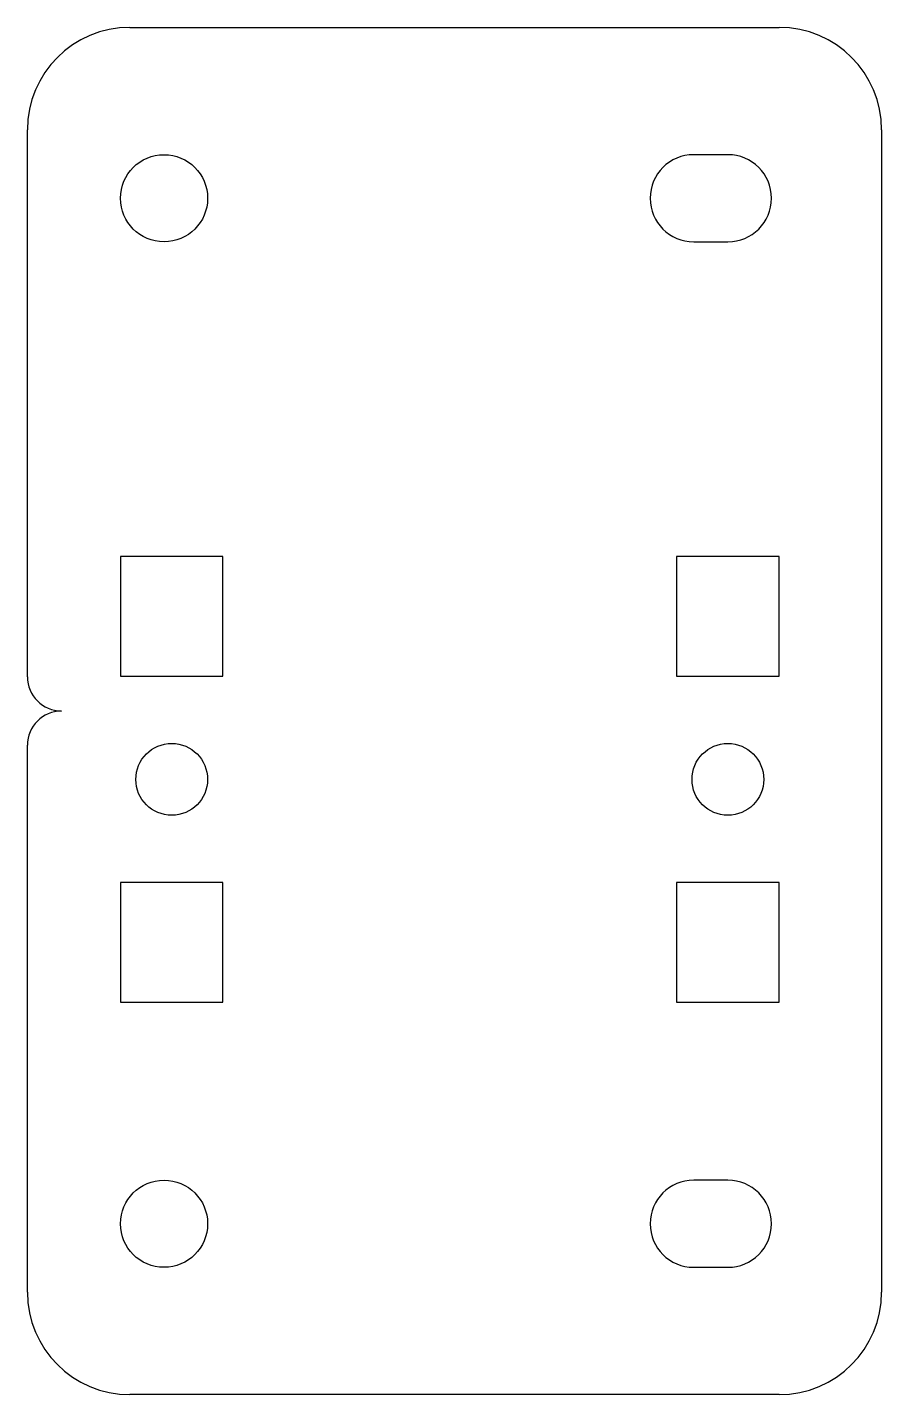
# Model space of a CAD drawing. Header units: millimetres. Extents: x -25 to 25, y -40 to 40.
import ezdxf

# ---------------------------------------------------------------- set-up
doc = ezdxf.new("R2010")
doc.units = ezdxf.units.MM

msp = doc.modelspace()

# ---------------------------------------------------------------- linework, layer by layer
at = {"color": 7, "linetype": 'Continuous', "lineweight": 25}
for p, q in [((-19, 40), (19, 40)), ((-25, 2), (-25, 34)), ((25, 34), (25, -34)), ((16, 32.55), (14, 32.55)), ((14, 27.45), (16, 27.45)), ((-13.55, 9.032), (-19.55, 9.032)), ((-19.55, 9.032), (-19.55, 2.032)), ((-13.55, 2.032), (-13.55, 9.032)), ((19, 9.032), (13, 9.032)), ((13, 9.032), (13, 2.032)), ((19, 2.032), (19, 9.032)), ((-19.55, 2.032), (-13.55, 2.032)), ((13, 2.032), (19, 2.032)), ((-25, -34), (-25, -2)), ((-19.55, -10.032), (-19.55, -17.032)), ((-13.55, -10.032), (-19.55, -10.032)), ((-13.55, -17.032), (-13.55, -10.032)), ((13, -10.032), (13, -17.032)), ((19, -10.032), (13, -10.032)), ((19, -17.032), (19, -10.032)), ((-19.55, -17.032), (-13.55, -17.032)), ((13, -17.032), (19, -17.032)), ((16, -27.45), (14, -27.45)), ((14, -32.55), (16, -32.55)), ((19, -40), (-19, -40))]:
    msp.add_line(p, q, dxfattribs=at)
for centre, radius in [((-17, 30), 2.55), ((-16.55, -4), 2.1), ((16, -4), 2.1), ((-17, -30), 2.55)]:
    msp.add_circle(centre, radius, dxfattribs=at)
for centre, radius, start, end in [((-19, 34), 6, 90, 180), ((19, 34), 6, 0, 90), ((14, 30), 2.55, 90, 270), ((16, 30), 2.55, 270, 90), ((-23, 2), 2, 180, 270), ((-23, -2), 2, 90, 180), ((14, -30), 2.55, 90, 270), ((16, -30), 2.55, 270, 90), ((-19, -34), 6, 180, 270), ((19, -34), 6, 270, 0)]:
    msp.add_arc(centre, radius, start, end, dxfattribs=at)

doc.saveas('drawing.dxf')
